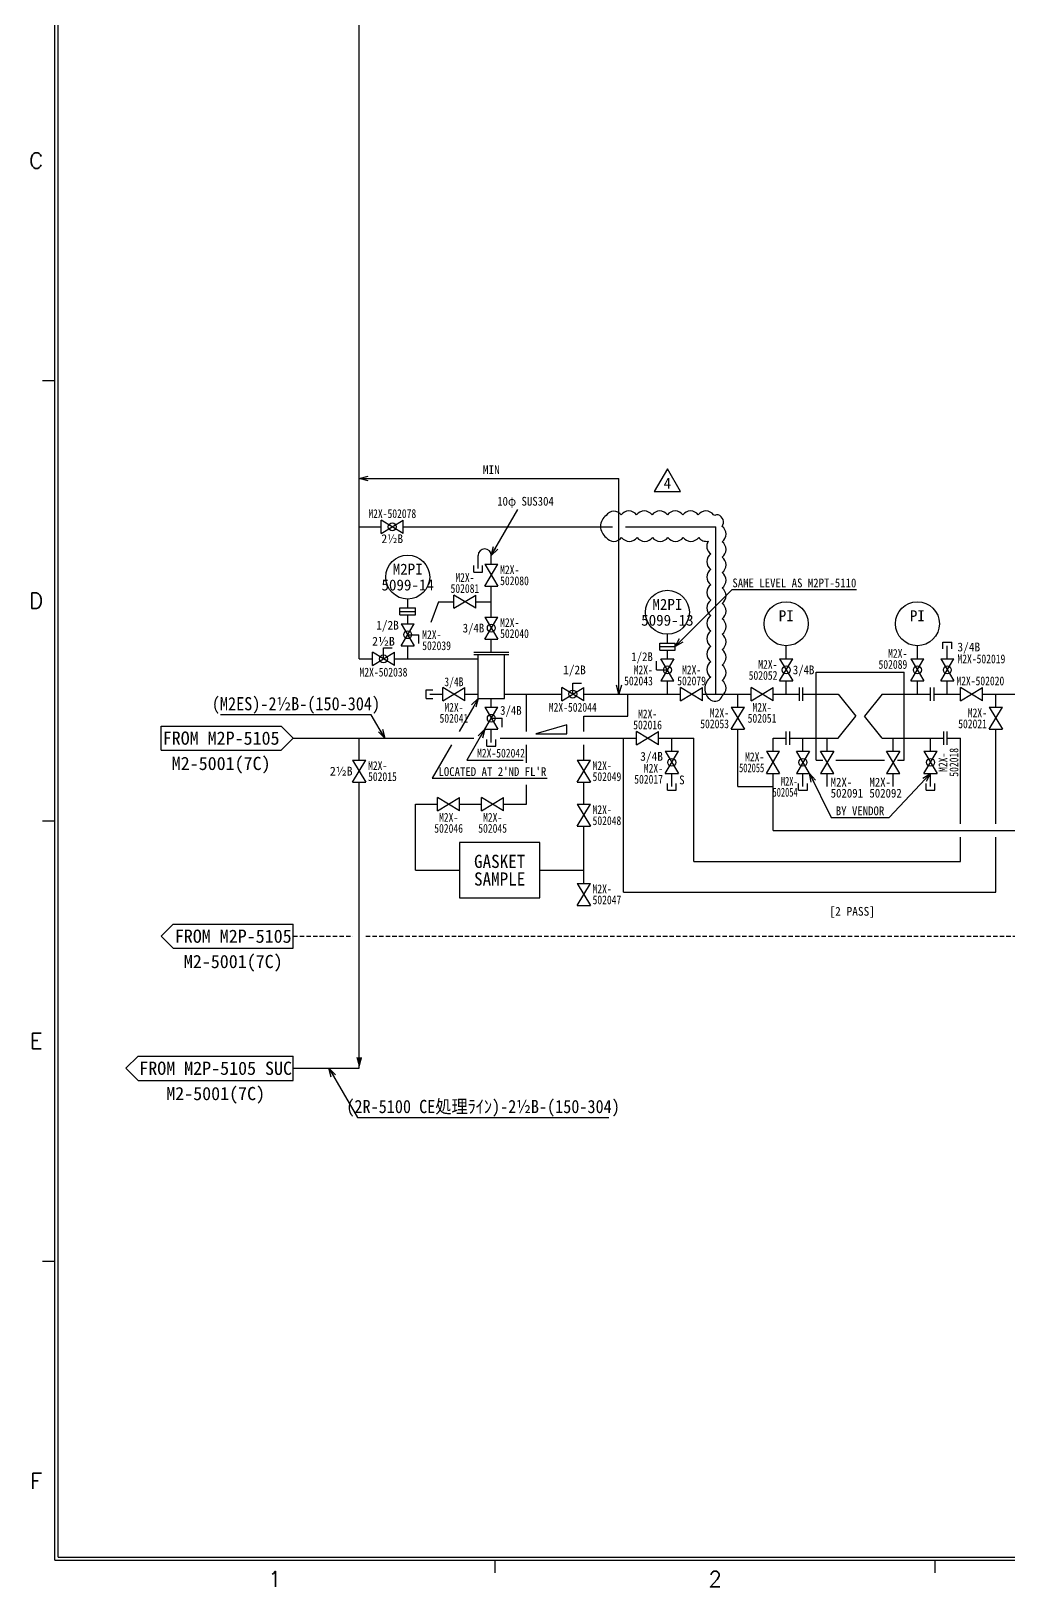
# Model space of a CAD drawing. Extents: x -5 to 813, y -6 to 574.
# Drawn here: x -5.4 to 216.7, y -6 to 347.4 of the extents above; entities that cross this region are included whole.
import ezdxf
from ezdxf.enums import TextEntityAlignment as Align

# ---------------------------------------------------------------- set-up
doc = ezdxf.new("R2010")
doc.units = 0
doc.header["$LTSCALE"] = 8
doc.linetypes.add('HIDDEN2', pattern=[0.1875, 0.125, -0.0625])
doc.layers.get('0').update_dxf_attribs({"linetype": 'CONTINUOUS'})
for name, color, linetype in [('1', 7, 'CONTINUOUS'), ('10', 7, 'CONTINUOUS'), ('2', 7, 'CONTINUOUS'), ('4', 7, 'CONTINUOUS'), ('5', 7, 'CONTINUOUS'), ('6', 2, 'CONTINUOUS'), ('7', 7, 'CONTINUOUS'), ('9', 1, 'CONTINUOUS'), ('FRAME', 2, 'CONTINUOUS'), ('FRAME @ 1', 2, 'CONTINUOUS')]:
    doc.layers.add(name, color=color, linetype=linetype)
doc.styles.add('SMP-SET', font='SIMPLEX.shx', dxfattribs={"bigfont": 'extfont.shx'})
doc.styles.get("Standard").update_dxf_attribs({"font": '', "width": 0.9})
doc.styles.get('Standard').set_extended_font_data('MS Gothic')
doc.dimstyles.get("Standard").update_dxf_attribs({"dimtxt": 2.8, "dimasz": 2, "dimexe": 1, "dimexo": 1, "dimgap": 1, "dimtad": 3, "dimdec": 1, "dimdsep": 46, "dimtxsty": 'Standard', "dimblk": 'OPEN30', "dimcen": 0.1, "dimclrd": 256, "dimclre": 256, "dimclrt": 256, "dimadec": 0, "dimazin": 0, "dimtfac": 1, "dimtdec": 1, "dimtmove": 0, "dimatfit": 0, "dimldrblk": 'OPEN30', "dimfxl": 1, "dimtvp": 1, "dimtolj": 1, "dimlwd": -1, "dimlwe": -1, "dimarcsym": 0})

# ---------------------------------------------------------------- blocks, each defined once
blk = doc.blocks.new('_Open30')
at = {"color": 0, "linetype": 'ByBlock', "lineweight": -2}
for p, q in [((-1, 0.27), (0, 0)), ((0, 0), (-1, -0.27)), ((0, 0), (-1, 0))]:
    blk.add_line(p, q, dxfattribs=at)
blk = doc.blocks.new('計測設備一般_現場')
at = {"layer": '2'}
blk.add_circle((625.98, 353.21), 5, dxfattribs=at)
for tag, p in [('TAG2', (625.98, 355.01)), ('TAG1', (625.98, 351.41))]:
    blk.add_attdef(tag, text='', height=2.5, dxfattribs=at).set_placement(p, align=Align.MIDDLE_CENTER)
blk = doc.blocks.new('FRAME')
at = {"layer": 'FRAME', "color": 2}
for p, q in [((0, 0), (0, 568)), ((0.71, 0.71), (0.71, 567.29)), ((0, 0), (807.98, 0)), ((0.71, 0.71), (807.27, 0.71))]:
    blk.add_line(p, q, dxfattribs=at)
at = {"layer": 'FRAME', "color": 4}
for p, q in [((-2.84, 268), (0, 268)), ((-2.84, 168), (0, 168)), ((-2.84, 68), (0, 68)), ((100, -2.84), (100, 0)), ((200, -2.84), (200, 0))]:
    blk.add_line(p, q, dxfattribs=at)
at = {"layer": 'FRAME', "color": 4, "style": 'SMP-SET'}
for s, p in [('C', (-4.26, 318)), ('D', (-4.26, 218)), ('E', (-4.26, 118)), ('F', (-4.26, 18)), ('1', (50, -4.26)), ('2', (150, -4.26))]:
    blk.add_text(s, height=3.55, dxfattribs=at).set_placement(p, align=Align.MIDDLE_CENTER)

msp = doc.modelspace()

# ---------------------------------------------------------------- linework, layer by layer
at = {"layer": '1'}
for p, q in [((95.15, 206.29), (103.15, 206.29)), ((95.15, 205.79), (103.15, 205.79)), ((96.15, 195.79), (96.15, 205.79)), ((102.15, 195.79), (102.15, 205.79)), ((172.95, 201.79), (192.95, 201.79)), ((172.95, 181.79), (172.95, 201.79)), ((192.95, 181.79), (192.95, 201.79)), ((96.15, 195.79), (102.15, 195.79)), ((177.45, 181.79), (188.45, 181.79)), ((191.45, 181.79), (192.95, 181.79))]:
    msp.add_line(p, q, dxfattribs=at)
for points in [[(95.15, 194.05), (91.82, 188.29)], [(90.09, 185.29), (85.69, 177.68), (111.84, 177.68)], [(96.65, 187.05), (93.61, 181.79)], [(172.95, 181.79), (174.45, 181.79)]]:
    msp.add_lwpolyline(points, dxfattribs=at)
msp.add_lwpolyline([(91.95, 150.49), (110.15, 150.49), (110.15, 163.09), (91.95, 163.09)], close=True, dxfattribs=at)
at = {"layer": '10'}
msp.add_line((93.61, 181.79), (106.41, 181.79), dxfattribs=at)
at = {"layer": '2'}
for p, q in [((80.15, 216.39), (80.15, 218.39)), ((139.15, 208.39), (139.15, 210.39)), ((166.15, 204.79), (166.15, 207.79)), ((195.95, 204.79), (195.95, 207.79))]:
    msp.add_line(p, q, dxfattribs=at)
at = {"layer": '4'}
for p, q in [((24.15, 141.79), (26.9, 144.54)), ((26.9, 139.04), (24.15, 141.79)), ((26.9, 144.54), (54.15, 144.54)), ((54.15, 139.04), (54.15, 144.54)), ((26.9, 139.04), (54.15, 139.04))]:
    msp.add_line(p, q, dxfattribs=at)
at = {"layer": '4', "linetype": 'HIDDEN2'}
for p, q in [((54.15, 141.79), (67.65, 141.79)), ((70.65, 141.79), (261.05, 141.79))]:
    msp.add_line(p, q, dxfattribs=at)
at = {"layer": '5'}
for p, q in [((140.15, 183.79), (140.15, 186.79)), ((138.65, 183.79), (141.65, 183.79)), ((138.65, 183.79), (141.65, 178.79)), ((138.65, 178.79), (141.65, 183.79)), ((138.65, 178.79), (141.65, 178.79)), ((140.15, 175.79), (140.15, 178.79)), ((139.15, 174.99), (139.15, 176.49)), ((139.15, 174.99), (141.15, 174.99)), ((141.15, 174.99), (141.15, 176.49))]:
    msp.add_line(p, q, dxfattribs=at)
msp.add_circle((140.15, 181.29), 0.9, dxfattribs=at)
at = {"layer": '6'}
for p, q in [((69.15, 204.79), (69.15, 426.59)), ((69.15, 234.79), (74.15, 234.79)), ((79.15, 234.79), (126.65, 234.79)), ((129.65, 234.79), (150.15, 234.79)), ((150.15, 196.79), (150.15, 234.79)), ((96.15, 225.29), (96.15, 228.29)), ((99.15, 226.29), (99.15, 228.29)), ((99.15, 214.29), (99.15, 221.29)), ((87.15, 217.79), (85.44, 213.09)), ((87.15, 217.79), (90.65, 217.79)), ((95.65, 217.79), (99.15, 217.79)), ((80.15, 212.79), (80.15, 214.79)), ((99.15, 206.29), (99.15, 209.29)), ((80.15, 204.79), (80.15, 207.79)), ((139.15, 204.79), (139.15, 206.79)), ((202.75, 204.79), (202.75, 207.79)), ((69.15, 204.79), (72.15, 204.79)), ((77.15, 204.79), (96.15, 204.79)), ((139.15, 196.79), (139.15, 199.79)), ((166.15, 196.79), (166.15, 199.79)), ((195.95, 196.79), (195.95, 199.79)), ((202.75, 196.79), (202.75, 199.79)), ((85.15, 196.79), (88.15, 196.79)), ((93.15, 196.79), (96.15, 196.79)), ((99.15, 193.79), (99.15, 195.79)), ((102.15, 196.79), (115.15, 196.79)), ((107.15, 188.29), (107.15, 196.79)), ((120.15, 196.79), (142.15, 196.79)), ((130.15, 191.79), (130.15, 196.79)), ((147.15, 196.79), (158.15, 196.79)), ((155.15, 193.79), (155.15, 196.79)), ((163.15, 196.79), (169.15, 196.79)), ((169.95, 196.79), (177.95, 196.79)), ((177.95, 196.79), (181.95, 191.79)), ((187.95, 196.79), (183.95, 191.79)), ((187.95, 196.79), (198.95, 196.79)), ((199.75, 196.79), (205.75, 196.79)), ((210.75, 196.79), (255.75, 196.79)), ((213.75, 193.79), (213.75, 196.79)), ((120.15, 191.79), (130.15, 191.79)), ((120.15, 188.29), (120.15, 191.79)), ((177.95, 186.79), (181.95, 191.79)), ((187.95, 186.79), (183.95, 191.79)), ((99.15, 185.79), (99.15, 188.79)), ((155.15, 175.79), (155.15, 188.79)), ((213.75, 167.29), (213.75, 188.79)), ((54.15, 186.79), (95.15, 186.79)), ((69.15, 181.79), (69.15, 186.79)), ((101.15, 186.79), (132.15, 186.79)), ((107.15, 181.18), (107.15, 185.29)), ((120.15, 181.79), (120.15, 185.29)), ((129.15, 151.79), (129.15, 186.79)), ((137.15, 186.79), (145.15, 186.79)), ((145.15, 158.79), (145.15, 186.79)), ((163.15, 186.79), (166.15, 186.79)), ((163.15, 183.79), (163.15, 186.79)), ((166.95, 186.79), (177.95, 186.79)), ((169.95, 183.79), (169.95, 186.79)), ((175.45, 183.79), (175.45, 186.79)), ((187.95, 186.79), (201.95, 186.79)), ((190.45, 183.79), (190.45, 186.79)), ((198.95, 183.79), (198.95, 186.79)), ((202.75, 186.79), (205.75, 186.79)), ((205.75, 167.29), (205.75, 186.79)), ((69.15, 111.79), (69.15, 176.79)), ((120.15, 171.79), (120.15, 176.79)), ((163.15, 165.79), (163.15, 178.79)), ((169.95, 175.79), (169.95, 178.79)), ((175.45, 175.79), (175.45, 178.79)), ((190.45, 175.79), (190.45, 178.79)), ((198.95, 175.79), (198.95, 178.79)), ((107.15, 171.79), (107.15, 176.18)), ((155.15, 175.79), (163.15, 175.79)), ((81.95, 156.79), (81.95, 171.79)), ((81.95, 171.79), (86.95, 171.79)), ((91.95, 171.79), (96.95, 171.79)), ((101.95, 171.79), (107.15, 171.79)), ((120.15, 153.79), (120.15, 166.79)), ((163.15, 165.79), (220.75, 165.79)), ((205.75, 158.79), (205.75, 164.29)), ((213.75, 151.79), (213.75, 164.29)), ((81.95, 156.79), (91.95, 156.79)), ((110.15, 156.79), (120.15, 156.79)), ((145.15, 158.79), (205.75, 158.79)), ((129.15, 151.79), (213.75, 151.79)), ((54.15, 111.79), (69.15, 111.79))]:
    msp.add_line(p, q, dxfattribs=at)
at = {"layer": '6', "color": 7}
for p, q in [((74.15, 233.29), (74.15, 236.29)), ((74.15, 233.29), (79.15, 236.29)), ((79.15, 233.29), (74.15, 236.29)), ((74.15, 233.29), (74.15, 236.29)), ((74.15, 233.29), (79.15, 236.29)), ((79.15, 233.29), (74.15, 236.29)), ((79.15, 233.29), (79.15, 236.29)), ((79.15, 233.29), (79.15, 236.29)), ((97.65, 226.29), (100.65, 226.29)), ((97.65, 226.29), (100.65, 221.29)), ((97.65, 221.29), (100.65, 226.29)), ((95.15, 224.49), (95.15, 225.99)), ((95.15, 224.49), (97.15, 224.49)), ((97.15, 224.49), (97.15, 225.99)), ((90.65, 216.29), (90.65, 219.29)), ((90.65, 216.29), (95.65, 219.29)), ((95.65, 216.29), (90.65, 219.29)), ((90.65, 216.29), (90.65, 219.29)), ((90.65, 216.29), (95.65, 219.29)), ((95.65, 216.29), (90.65, 219.29)), ((95.65, 216.29), (95.65, 219.29)), ((95.65, 216.29), (95.65, 219.29)), ((97.65, 221.29), (100.65, 221.29)), ((78.4, 216.39), (81.9, 216.39)), ((78.4, 214.79), (78.4, 216.39)), ((81.9, 214.79), (81.9, 216.39)), ((78.4, 215.59), (81.9, 215.59)), ((78.4, 214.79), (81.9, 214.79)), ((78.65, 212.79), (81.65, 212.79)), ((78.65, 212.79), (81.65, 207.79)), ((78.65, 207.79), (81.65, 212.79)), ((97.65, 214.29), (100.65, 214.29)), ((97.65, 214.29), (100.65, 209.29)), ((97.65, 209.29), (100.65, 214.29)), ((80.15, 210.29), (82.65, 210.29)), ((82.65, 208.29), (82.65, 210.29)), ((97.65, 209.29), (100.65, 209.29)), ((201.75, 208.59), (203.75, 208.59)), ((201.75, 207.09), (201.75, 208.59)), ((203.75, 207.09), (203.75, 208.59)), ((72.15, 203.29), (72.15, 206.29)), ((72.15, 203.29), (77.15, 206.29)), ((77.15, 203.29), (72.15, 206.29)), ((72.15, 203.29), (72.15, 206.29)), ((72.15, 203.29), (77.15, 206.29)), ((77.15, 203.29), (72.15, 206.29)), ((74.65, 204.79), (74.65, 207.29)), ((74.65, 207.29), (76.65, 207.29)), ((74.65, 204.79), (74.65, 207.29)), ((74.65, 207.29), (76.65, 207.29)), ((77.15, 203.29), (77.15, 206.29)), ((77.15, 203.29), (77.15, 206.29)), ((78.65, 207.79), (81.65, 207.79)), ((137.4, 208.39), (140.9, 208.39)), ((137.4, 206.79), (137.4, 208.39)), ((137.4, 207.59), (140.9, 207.59)), ((137.4, 206.79), (140.9, 206.79)), ((140.9, 206.79), (140.9, 208.39)), ((136.65, 202.29), (136.65, 204.29)), ((136.65, 202.29), (139.15, 202.29)), ((140.65, 199.79), (137.65, 204.79)), ((137.65, 204.79), (140.65, 204.79)), ((140.65, 204.79), (137.65, 199.79)), ((164.65, 204.79), (167.65, 204.79)), ((164.65, 204.79), (167.65, 199.79)), ((164.65, 199.79), (167.65, 204.79)), ((194.45, 204.79), (197.45, 204.79)), ((194.45, 204.79), (197.45, 199.79)), ((194.45, 199.79), (197.45, 204.79)), ((201.25, 204.79), (204.25, 204.79)), ((201.25, 204.79), (204.25, 199.79)), ((201.25, 199.79), (204.25, 204.79)), ((88.15, 195.29), (88.15, 198.29)), ((88.15, 195.29), (93.15, 198.29)), ((93.15, 195.29), (88.15, 198.29)), ((88.15, 195.29), (88.15, 198.29)), ((88.15, 195.29), (93.15, 198.29)), ((93.15, 195.29), (88.15, 198.29)), ((93.15, 195.29), (93.15, 198.29)), ((93.15, 195.29), (93.15, 198.29)), ((115.15, 195.29), (115.15, 198.29)), ((115.15, 195.29), (120.15, 198.29)), ((120.15, 195.29), (115.15, 198.29)), ((115.15, 195.29), (115.15, 198.29)), ((115.15, 195.29), (120.15, 198.29)), ((120.15, 195.29), (115.15, 198.29)), ((117.65, 196.79), (117.65, 199.29)), ((117.65, 199.29), (119.65, 199.29)), ((117.65, 196.79), (117.65, 199.29)), ((117.65, 199.29), (119.65, 199.29)), ((120.15, 195.29), (120.15, 198.29)), ((120.15, 195.29), (120.15, 198.29)), ((137.65, 199.79), (140.65, 199.79)), ((142.15, 195.29), (142.15, 198.29)), ((142.15, 195.29), (147.15, 198.29)), ((147.15, 195.29), (142.15, 198.29)), ((142.15, 195.29), (142.15, 198.29)), ((142.15, 195.29), (147.15, 198.29)), ((147.15, 195.29), (142.15, 198.29)), ((147.15, 195.29), (147.15, 198.29)), ((147.15, 195.29), (147.15, 198.29)), ((158.15, 195.29), (158.15, 198.29)), ((158.15, 195.29), (163.15, 198.29)), ((163.15, 195.29), (158.15, 198.29)), ((158.15, 195.29), (158.15, 198.29)), ((158.15, 195.29), (163.15, 198.29)), ((163.15, 195.29), (158.15, 198.29)), ((163.15, 195.29), (163.15, 198.29)), ((163.15, 195.29), (163.15, 198.29)), ((164.65, 199.79), (167.65, 199.79)), ((169.15, 195.29), (169.15, 198.29)), ((169.95, 195.29), (169.95, 198.29)), ((194.45, 199.79), (197.45, 199.79)), ((198.95, 195.29), (198.95, 198.29)), ((199.75, 195.29), (199.75, 198.29)), ((201.25, 199.79), (204.25, 199.79)), ((205.75, 195.29), (205.75, 198.29)), ((205.75, 195.29), (210.75, 198.29)), ((210.75, 195.29), (205.75, 198.29)), ((205.75, 195.29), (205.75, 198.29)), ((205.75, 195.29), (210.75, 198.29)), ((210.75, 195.29), (205.75, 198.29)), ((210.75, 195.29), (210.75, 198.29)), ((210.75, 195.29), (210.75, 198.29)), ((84.35, 195.79), (84.35, 197.79)), ((84.35, 197.79), (85.85, 197.79)), ((84.35, 195.79), (85.85, 195.79)), ((97.65, 193.79), (100.65, 193.79)), ((97.65, 193.79), (100.65, 188.79)), ((97.65, 188.79), (100.65, 193.79)), ((99.15, 191.29), (101.65, 191.29)), ((101.65, 189.29), (101.65, 191.29)), ((153.65, 193.79), (156.65, 193.79)), ((153.65, 193.79), (156.65, 188.79)), ((153.65, 188.79), (156.65, 193.79)), ((212.25, 193.79), (215.25, 193.79)), ((212.25, 193.79), (215.25, 188.79)), ((212.25, 188.79), (215.25, 193.79)), ((24.15, 189.54), (51.4, 189.54)), ((24.15, 184.04), (24.15, 189.54)), ((54.15, 186.79), (51.4, 189.54)), ((97.65, 188.79), (100.65, 188.79)), ((116.3, 189.79), (109.3, 187.79)), ((109.3, 187.79), (116.3, 187.79)), ((116.3, 187.79), (116.3, 189.79)), ((132.15, 185.29), (132.15, 188.29)), ((132.15, 185.29), (137.15, 188.29)), ((137.15, 185.29), (132.15, 188.29)), ((132.15, 185.29), (132.15, 188.29)), ((132.15, 185.29), (137.15, 188.29)), ((137.15, 185.29), (132.15, 188.29)), ((137.15, 185.29), (137.15, 188.29)), ((137.15, 185.29), (137.15, 188.29)), ((153.65, 188.79), (156.65, 188.79)), ((166.15, 185.29), (166.15, 188.29)), ((166.95, 185.29), (166.95, 188.29)), ((201.95, 185.29), (201.95, 188.29)), ((202.75, 185.29), (202.75, 188.29)), ((212.25, 188.79), (215.25, 188.79)), ((24.15, 184.04), (51.4, 184.04)), ((51.4, 184.04), (54.15, 186.79)), ((98.15, 184.99), (98.15, 186.49)), ((98.15, 184.99), (100.15, 184.99)), ((100.15, 184.99), (100.15, 186.49)), ((67.65, 181.79), (70.65, 181.79)), ((67.65, 181.79), (70.65, 176.79)), ((67.65, 176.79), (70.65, 181.79)), ((118.65, 181.79), (121.65, 181.79)), ((118.65, 181.79), (121.65, 176.79)), ((118.65, 176.79), (121.65, 181.79)), ((161.65, 183.79), (164.65, 183.79)), ((161.65, 183.79), (164.65, 178.79)), ((161.65, 178.79), (164.65, 183.79)), ((168.45, 183.79), (171.45, 183.79)), ((171.45, 183.79), (168.45, 178.79)), ((171.45, 178.79), (168.45, 183.79)), ((173.95, 183.79), (176.95, 183.79)), ((176.95, 183.79), (173.95, 178.79)), ((176.95, 178.79), (173.95, 183.79)), ((188.95, 183.79), (191.95, 183.79)), ((191.95, 183.79), (188.95, 178.79)), ((191.95, 178.79), (188.95, 183.79)), ((197.45, 183.79), (200.45, 183.79)), ((197.45, 183.79), (200.45, 178.79)), ((197.45, 178.79), (200.45, 183.79)), ((67.65, 176.79), (70.65, 176.79)), ((118.65, 176.79), (121.65, 176.79)), ((161.65, 178.79), (164.65, 178.79)), ((168.45, 178.79), (171.45, 178.79)), ((173.95, 178.79), (176.95, 178.79)), ((188.95, 178.79), (191.95, 178.79)), ((197.45, 178.79), (200.45, 178.79)), ((86.95, 170.29), (86.95, 173.29)), ((86.95, 170.29), (91.95, 173.29)), ((91.95, 170.29), (86.95, 173.29)), ((86.95, 170.29), (86.95, 173.29)), ((86.95, 170.29), (91.95, 173.29)), ((91.95, 170.29), (86.95, 173.29)), ((91.95, 170.29), (91.95, 173.29)), ((91.95, 170.29), (91.95, 173.29)), ((96.95, 170.29), (96.95, 173.29)), ((96.95, 170.29), (101.95, 173.29)), ((101.95, 170.29), (96.95, 173.29)), ((96.95, 170.29), (96.95, 173.29)), ((96.95, 170.29), (101.95, 173.29)), ((101.95, 170.29), (96.95, 173.29)), ((101.95, 170.29), (101.95, 173.29)), ((101.95, 170.29), (101.95, 173.29)), ((168.95, 174.99), (168.95, 176.49)), ((168.95, 174.99), (170.95, 174.99)), ((170.95, 174.99), (170.95, 176.49)), ((197.95, 174.99), (197.95, 176.49)), ((197.95, 174.99), (199.95, 174.99)), ((199.95, 174.99), (199.95, 176.49)), ((118.65, 171.79), (121.65, 171.79)), ((118.65, 171.79), (121.65, 166.79)), ((118.65, 166.79), (121.65, 171.79)), ((118.65, 166.79), (121.65, 166.79)), ((118.65, 153.79), (121.65, 153.79)), ((118.65, 153.79), (121.65, 148.79)), ((118.65, 148.79), (121.65, 153.79)), ((118.65, 148.79), (121.65, 148.79)), ((16.15, 111.79), (18.9, 114.54)), ((18.9, 114.54), (54.15, 114.54)), ((54.15, 109.04), (54.15, 114.54)), ((18.9, 109.04), (16.15, 111.79)), ((18.9, 109.04), (54.15, 109.04))]:
    msp.add_line(p, q, dxfattribs=at)
for centre in [(76.65, 234.79), (76.65, 234.79), (99.15, 211.79), (80.15, 210.29), (74.65, 204.79), (74.65, 204.79), (139.15, 202.29), (166.15, 202.29), (195.95, 202.29), (202.75, 202.29), (117.65, 196.79), (117.65, 196.79), (99.15, 191.29), (169.95, 181.29), (198.95, 181.29)]:
    msp.add_circle(centre, 0.9, dxfattribs=at)
at = {"layer": '6'}
msp.add_arc((97.65, 228.29), 1.5, 0, 180, dxfattribs=at)
at = {"layer": '6', "color": 7}
msp.add_solid([(69.82, 114.29), (69.15, 111.79), (68.48, 114.29)], dxfattribs=at)
at = {"layer": '7'}
for p in [(69.15, 245.79), (128.15, 196.79)]:
    msp.add_line(p, (128.15, 245.79), dxfattribs=at)
at = {"layer": '9', "color": 7}
msp.add_lwpolyline([(136.15, 242.79), (142.15, 242.79), (139.15, 247.98)], close=True, dxfattribs=at)
at = {"layer": '9'}
for points in [[(149.94, 237.4, 0.04569), (149.66, 237.49, 0.520567), (146.16, 237.49, 0.520567), (142.66, 237.49, 0.520567), (139.16, 237.49, 0.520567), (135.66, 237.49, 0.520567), (132.16, 237.49, 0.520567), (128.66, 237.49, 0.520567), (125.26, 237.39, 0.520567), (125.26, 232.4, 0.520567), (128.76, 232.4, 0.520567), (132.26, 232.4, 0.520567), (135.76, 232.4, 0.520567), (139.26, 232.4, 0.520567), (142.76, 232.4, 0.520567), (146.26, 232.4, 0.300175), (148.45, 231.54, 0.300175)], [(148.45, 231.54, 0.402164), (149.02, 228.63, 0.520567), (149.02, 225.13, 0.520567), (149.02, 221.63, 0.520567), (149.02, 218.13, 0.520567), (149.02, 214.63, 0.520567), (149.02, 211.13, 0.520567), (149.02, 207.63, 0.520567), (149.02, 204.13, 0.520567), (149.02, 200.63, 0.520567), (149.02, 195.45, 0.520567), (151.57, 196.4, 0.520567), (151.57, 199.9, 0.520567), (151.57, 203.4, 0.520567), (151.57, 206.9, 0.520567), (151.57, 210.4, 0.520567), (151.57, 213.9, 0.520567), (151.57, 217.4, 0.520567), (151.57, 220.9, 0.520567), (151.57, 224.4, 0.520567), (151.57, 227.9, 0.520567), (151.57, 231.4, 0.520567), (151.57, 234.9, 0.520567), (150.66, 237.49, 0.121968), (149.94, 237.4)]]:
    msp.add_lwpolyline(points, format="xyb", dxfattribs=at)

# ---------------------------------------------------------------- block references
at = {"layer": '1', "xscale": 2.000000000000004, "yscale": 2.000000000000004, "zscale": 2.000000000000004, "rotation": 60.00000000000007}
for p in [(96.15, 195.79), (97.65, 188.79)]:
    msp.add_blockref('_Open30', p, dxfattribs=at)
at = {"layer": '2'}
for p, values in [((-545.83, -129.83), {'TAG2': 'M2PI', 'TAG1': '5099-14'}), ((-486.83, -137.83), {'TAG2': 'M2PI', 'TAG1': '5099-13'}), ((-459.83, -140.43), {'TAG2': 'PI'}), ((-430.03, -140.43), {'TAG2': 'PI'})]:
    msp.add_blockref('計測設備一般_現場', p, dxfattribs=at).add_auto_attribs(values)
at = {"layer": '7', "xscale": 2, "yscale": 2, "zscale": 2}
for p, rotation in [((69.15, 245.79), 180), ((128.15, 196.79), 270)]:
    msp.add_blockref('_Open30', p, dxfattribs=dict(at, rotation=rotation))
at = {"layer": 'FRAME @ 1'}
msp.add_blockref('FRAME', (0, 0), dxfattribs=at)

# ---------------------------------------------------------------- texts
at = {"layer": '1'}
for s, height, width, p in [("LOCATED AT 2'ND FL'R", 2, 0.9, (99.39, 179.18)), ('GASKET', 3, 0.95, (101.05, 158.79)), ('SAMPLE', 3, 0.95, (101.05, 154.79))]:
    msp.add_text(s, height=height, dxfattribs=dict(at, width=width)).set_placement(p, align=Align.MIDDLE_CENTER)
at = {"layer": '10', "width": 0.8}
for s, p in [('M2X-502078', (76.65, 237.79)), ('M2X-', (93.15, 223.29)), ('502081', (93.15, 220.79)), ('M2X-502038', (74.65, 201.79)), ('M2X-', (144.65, 202.29)), ('502079', (144.65, 199.79)), ('M2X-502020', (210.25, 199.79)), ('M2X-', (90.65, 193.79)), ('M2X-502044', (117.65, 193.79)), ('M2X-', (160.65, 193.79)), ('502041', (90.65, 191.29)), ('M2X-', (134.65, 192.29)), ('502051', (160.65, 191.29)), ('502016', (134.65, 189.79)), ('M2X-', (89.45, 168.79)), ('M2X-', (99.45, 168.79)), ('502046', (89.45, 166.29)), ('502045', (99.45, 166.29))]:
    msp.add_text(s, height=2, dxfattribs=at).set_placement(p, align=Align.MIDDLE_CENTER)
at = {"layer": '10'}
for s, width, p in [('502080', 0.8, (101.15, 222.54)), ('M2X-', 0.8, (101.15, 225.04)), ('M2X-', 0.8, (101.15, 213.04)), ('502039', 0.8, (83.45, 207.79)), ('M2X-', 0.8, (83.45, 210.29)), ('502040', 0.8, (101.15, 210.54)), ('M2X-502019', 0.8, (205.05, 204.79)), ('M2X-502042', 0.8, (95.91, 183.39)), ('M2X-', 0.8, (71.15, 180.54)), ('M2X-', 0.8, (122.15, 180.54)), ('502015', 0.8, (71.15, 178.04)), ('502049', 0.8, (122.15, 178.04)), ('M2X-', 0.9, (176.25, 176.79)), ('M2X-', 0.9, (185.05, 176.79)), ('502091', 0.9, (176.25, 174.29)), ('502092', 0.9, (185.05, 174.29)), ('M2X-', 0.8, (122.15, 170.54)), ('502048', 0.8, (122.15, 168.04)), ('M2X-', 0.8, (122.15, 152.54)), ('502047', 0.8, (122.15, 150.04))]:
    msp.add_text(s, height=2, dxfattribs=dict(at, width=width)).set_placement(p, align=Align.MIDDLE_LEFT)
for s, width, p in [('M2X-', 0.8, (193.65, 206.04)), ('M2X-', 0.8, (135.85, 202.29)), ('502052', 0.8, (164.15, 201.04)), ('M2X-', 0.8, (164.15, 203.54)), ('502089', 0.8, (193.65, 203.54)), ('502043', 0.8, (135.85, 199.79)), ('502053', 0.8, (153.15, 190.04)), ('M2X-', 0.8, (153.15, 192.54)), ('502021', 0.8, (211.75, 190.04)), ('M2X-', 0.8, (211.75, 192.54)), ('M2X-', 0.8, (138.15, 179.94)), ('502055', 0.7, (161.15, 180.04)), ('M2X-', 0.8, (161.15, 182.54)), ('502017', 0.8, (138.15, 177.44)), ('M2X-', 0.7, (168.75, 176.99)), ('502054', 0.7, (168.75, 174.49))]:
    msp.add_text(s, height=2, dxfattribs=dict(at, width=width)).set_placement(p, align=Align.MIDDLE_RIGHT)
at = {"layer": '10', "width": 0.8}
for s, p in [('502018', (204.25, 181.29)), ('M2X-', (201.75, 181.29))]:
    msp.add_text(s, height=2, rotation=90, dxfattribs=at).set_placement(p, align=Align.MIDDLE_CENTER)
at = {"layer": '4'}
for s, p in [('FROM M2P-5105', (40.52, 141.79)), ('M2-5001(7C)', (40.52, 136.04))]:
    msp.add_text(s, height=3, dxfattribs=at).set_placement(p, align=Align.MIDDLE_CENTER)
at = {"layer": '5', "width": 0.9}
msp.add_text('S', height=2, dxfattribs=at).set_placement((142.45, 177.29), align=Align.MIDDLE_CENTER)
at = {"layer": '7'}
for s, height, width, p in [('MIN', 2, 0.95, (99.15, 247.79)), ('10φ SUS304', 2, 0.9, (106.92, 240.6)), ('2½B', 2, 0.95, (76.65, 232.09)), ('SAME LEVEL AS M2PT-5110', 2, 0.9, (168, 222.05)), ('3/4B', 2, 0.8, (90.65, 199.59)), ('(M2ES)-2½B-(150-304)', 3, 0.9, (54.77, 194.61)), ('BY VENDOR', 2, 0.9, (182.92, 170.27)), ('[2 PASS]', 2, 0.95, (181.14, 147.44)), ('(2R-5100 CE処理ﾗｲﾝ)-2½B-(150-304)', 3, 0.9, (97.28, 103.1))]:
    msp.add_text(s, height=height, dxfattribs=dict(at, width=width)).set_placement(p, align=Align.MIDDLE_CENTER)
for s, width, p in [('1/2B', 0.95, (78.15, 212.44)), ('3/4B', 0.9, (97.55, 211.79)), ('1/2B', 0.9, (135.85, 205.29)), ('3/4B', 0.95, (138.15, 182.64))]:
    msp.add_text(s, height=2, dxfattribs=dict(at, width=width)).set_placement(p, align=Align.MIDDLE_RIGHT)
for s, height, p in [('2½B', 2, (74.65, 208.79)), ('FROM M2P-5105', 3, (37.77, 186.79)), ('M2-5001(7C)', 3, (37.77, 181.04)), ('FROM M2P-5105 SUC', 3, (36.52, 111.79)), ('M2-5001(7C)', 3, (36.52, 106.04))]:
    msp.add_text(s, height=height, dxfattribs=at).set_placement(p, align=Align.MIDDLE_CENTER)
for s, width, p in [('3/4B', 0.95, (205.05, 207.49)), ('1/2B', 0.95, (115.45, 202.29)), ('3/4B', 0.9, (167.65, 202.29)), ('3/4B', 0.9, (101.15, 193.09))]:
    msp.add_text(s, height=2, dxfattribs=dict(at, width=width)).set_placement(p, align=Align.MIDDLE_LEFT)
msp.add_text('2½B', height=2, dxfattribs=at).set_placement((67.65, 179.29), align=Align.MIDDLE_RIGHT)
at = {"layer": '9', "color": 7}
msp.add_text('4', height=2.5, dxfattribs=at).set_placement((139.15, 244.69), align=Align.MIDDLE_CENTER)

# ---------------------------------------------------------------- leaders
at = {"layer": '7'}
for points in [[(99.15, 228.29), (105.16, 238.7)], [(140.9, 207.59), (153.86, 220.55), (182.14, 220.55)], [(74.97, 186.79), (71.89, 192.11), (37.65, 192.11)], [(171.45, 178.79), (176.37, 168.79), (189.53, 168.79)], [(198.95, 178.79), (189.53, 168.79)], [(62.26, 111.79), (68.72, 100.6), (125.84, 100.6)]]:
    msp.add_leader(points, dimstyle='Standard', override={"dimgap": 0.1, "dimtad": 0}, dxfattribs=at)

doc.saveas('drawing.dxf')
